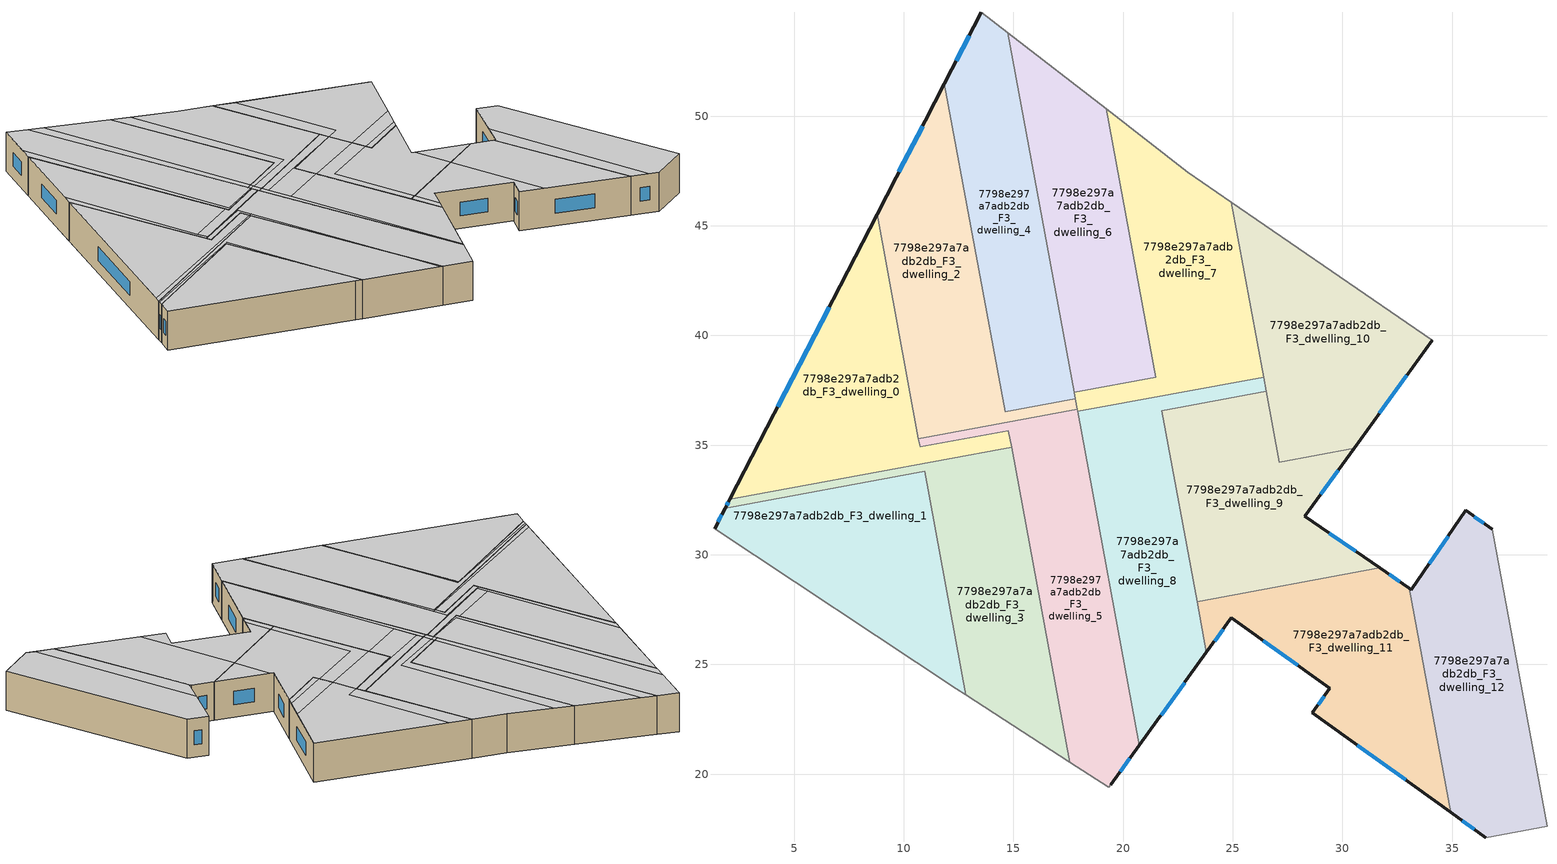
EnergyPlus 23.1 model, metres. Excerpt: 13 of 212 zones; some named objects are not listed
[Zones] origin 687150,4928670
7798e297a7adb2db_F3_dwelling_0
 floor to 7798e297a7adb2db_F2_dwelling_0 (EU_floor_Construction): 8.78,45.53 10.74,34.92 14.78,35.67 14.92,34.9 2.06,32.52 z9
 wall outside (EU_wall_Construction): 8.78,45.53 2.06,32.52 z9:12
 wall to 7798e297a7adb2db_F3_dwelling_5 (EU_wall_Construction): 14.92,34.9 14.78,35.67 10.74,34.92 10.67,35.3 z9:12
 wall to 7798e297a7adb2db_F3_dwelling_3 (EU_wall_Construction): 2.06,32.52 14.92,34.9 z9:12
 wall to 7798e297a7adb2db_F3_dwelling_2 (EU_wall_Construction): 10.67,35.3 8.78,45.53 z9:12
 window (EU_Window_Construction): 6.6,41.3 4.25,36.75 z9.98:11.02
 ceiling to 7798e297a7adb2db_F4_dwelling_0 (EU_floor_Construction): 14.9,34.99 14.78,35.67 10.74,34.92 8.78,45.53 2.27,32.93 z12
 ceiling to 7798e297a7adb2db_F4_dwelling_3 (EU_floor_Construction): 14.92,34.9 14.9,34.99 2.27,32.93 2.06,32.52 z12
7798e297a7adb2db_F3_dwelling_1
 floor to 7798e297a7adb2db_F2_dwelling_1 (EU_floor_Construction): 10.95,33.81 12.83,23.62 12.4,23.89 1.37,31.19 1.86,32.13 z9
 wall outside (EU_wall_Construction): 1.86,32.13 1.37,31.19 z9:12
 wall adiabatic (EU_wall_Construction): 1.37,31.19 12.4,23.89 12.83,23.62 z9:12
 wall to 7798e297a7adb2db_F3_dwelling_3 (EU_wall_Construction): 12.83,23.62 10.95,33.81 1.86,32.13 z9:12
 window (EU_Window_Construction): 1.7,31.82 1.53,31.5 z9.98:11.02
 ceiling to 7798e297a7adb2db_F4_dwelling_1 (EU_floor_Construction): 12.78,23.65 12.41,25.86 10.95,33.81 1.86,32.13 1.37,31.19 12.4,23.89 z12
 ceiling to 7798e297a7adb2db_F4_dwelling_3 (EU_floor_Construction): 12.83,23.62 12.41,25.86 12.78,23.65 z12
7798e297a7adb2db_F3_dwelling_10
 floor to 7798e297a7adb2db_F2_dwelling_10 (EU_floor_Construction): 34.09,39.78 30.53,34.85 27.13,34.23 24.94,46.08 z9
 wall outside (EU_wall_Construction): 30.53,34.85 34.09,39.78 z9:12
 wall to 7798e297a7adb2db_F3_dwelling_9 (EU_wall_Construction): 26.54,37.45 27.13,34.23 30.53,34.85 z9:12
 wall adiabatic (EU_wall_Construction): 34.09,39.78 24.94,46.08 z9:12
 wall to 7798e297a7adb2db_F3_dwelling_7 (EU_wall_Construction): 24.95,46.08 26.42,38.11 z9:12
 wall to 7798e297a7adb2db_F3_dwelling_8 (EU_wall_Construction): 26.42,38.11 26.54,37.45 z9:12
 window (EU_Window_Construction): 31.69,36.46 32.93,38.18 z9.98:11.02
 ceiling to 7798e297a7adb2db_F4_dwelling_9 (EU_floor_Construction): 31.73,36.51 34.09,39.78 26.26,45.17 27.5,37.57 26.54,37.42 26.86,35.72 z12
 ceiling to 7798e297a7adb2db_F4_dwelling_8 (EU_floor_Construction): 30.84,35.29 31.73,36.51 26.86,35.72 27.05,34.67 z12
 ceiling to 7798e297a7adb2db_F4_dwelling_7 (EU_floor_Construction): 27.5,37.57 26.26,45.17 24.95,46.08 26.54,37.42 z12
 ceiling to 7798e297a7adb2db_F4_dwelling_10 (EU_floor_Construction): 30.53,34.85 30.84,35.29 27.05,34.67 27.13,34.23 z12
7798e297a7adb2db_F3_dwelling_11
 floor to 7798e297a7adb2db_F2_dwelling_11 (EU_floor_Construction): 33.05,28.48 34.94,18.25 28.63,22.8 29.43,23.91 24.94,27.12 23.8,25.55 23.38,27.86 31.72,29.4 z9
 wall outside (EU_wall_Construction): 23.8,25.55 24.94,27.12 29.43,23.91 28.63,22.8 34.94,18.25 / 33.05,28.48 31.72,29.4 z9:12
 wall to 7798e297a7adb2db_F3_dwelling_9 (EU_wall_Construction): 31.72,29.4 23.38,27.86 z9:12
 wall to 7798e297a7adb2db_F3_dwelling_12 (EU_wall_Construction): 34.94,18.25 33.05,28.48 z9:12
 wall to 7798e297a7adb2db_F3_dwelling_8 (EU_wall_Construction): 23.38,27.86 23.8,25.55 z9:12
 window (EU_Window_Construction): 29.17,23.55 28.89,23.16 / 26.4,26.08 27.97,24.96 / 24.17,26.06 24.57,26.61 / 32.61,28.78 32.15,29.1 / 30.68,21.32 32.89,19.73 z9.98:11.02
 ceiling adiabatic (EU_roof_Construction): 34.94,18.25 33.05,28.48 31.72,29.4 28.92,28.88 30.08,21.76 z12
 ceiling to 7798e297a7adb2db_F4_dwelling_10 (EU_floor_Construction): 30.08,21.76 28.92,28.88 23.85,27.95 24.16,26.04 24.94,27.12 29.43,23.91 28.63,22.8 z12
 ceiling to 7798e297a7adb2db_F4_dwelling_8 (EU_floor_Construction): 23.8,25.55 24.16,26.04 23.85,27.95 23.38,27.86 z12
7798e297a7adb2db_F3_dwelling_12
 floor to 7798e297a7adb2db_F2_dwelling_12 (EU_floor_Construction): 36.83,31.16 39.33,17.62 36.53,17.1 34.94,18.25 33.05,28.48 33.15,28.41 35.63,32.02 z9
 wall outside (EU_wall_Construction): 36.83,31.16 35.63,32.02 33.15,28.41 33.05,28.48 / 34.94,18.25 36.53,17.1 z9:12
 wall to 7798e297a7adb2db_F3_dwelling_13 (EU_wall_Construction): 36.53,17.1 39.33,17.62 z9:12
 wall to 7798e297a7adb2db_F3_dwelling_14 (EU_wall_Construction): 39.33,17.62 36.83,31.16 z9:12
 window (EU_Window_Construction): 34.83,30.85 33.96,29.59 / 36.44,31.44 36.02,31.74 / 35.46,17.88 36.01,17.48 z9.98:11.02
 ceiling to 7798e297a7adb2db_F4_dwelling_12 (EU_floor_Construction): 39.33,17.62 36.83,31.16 35.63,32.02 34.02,29.67 36.01,17.48 36.53,17.1 z12
 ceiling to 7798e297a7adb2db_F4_dwelling_11 (EU_floor_Construction): 36.01,17.48 34.02,29.67 33.15,28.41 33.05,28.48 34.94,18.25 z12
7798e297a7adb2db_F3_dwelling_2
 floor to 7798e297a7adb2db_F2_dwelling_2 (EU_floor_Construction): 11.86,51.47 14.62,36.52 17.82,37.11 17.91,36.63 10.67,35.3 8.78,45.53 z9
 wall outside (EU_wall_Construction): 11.86,51.47 8.78,45.53 z9:12
 wall to 7798e297a7adb2db_F3_dwelling_4 (EU_wall_Construction): 17.82,37.11 14.62,36.52 11.86,51.47 z9:12
 wall to 7798e297a7adb2db_F3_dwelling_5 (EU_wall_Construction): 10.67,35.3 17.91,36.63 z9:12
 wall to 7798e297a7adb2db_F3_dwelling_7 (EU_wall_Construction): 17.91,36.63 17.82,37.11 z9:12
 window (EU_Window_Construction): 10.86,49.54 9.78,47.46 z9.98:11.02
 ceiling to 7798e297a7adb2db_F4_dwelling_2 (EU_floor_Construction): 14.57,36.78 11.86,51.47 9.11,46.15 10.74,36.15 z12
 ceiling to 7798e297a7adb2db_F4_dwelling_0 (EU_floor_Construction): 11.75,35.5 10.87,35.35 10.74,36.15 9.11,46.15 8.78,45.53 10.67,35.3 z12
 ceiling to 7798e297a7adb2db_F4_dwelling_5 (EU_floor_Construction): 17.91,36.63 17.82,37.11 14.62,36.52 14.57,36.78 10.74,36.15 10.87,35.35 11.75,35.5 z12
7798e297a7adb2db_F3_dwelling_3
 floor to 7798e297a7adb2db_F2_dwelling_3 (EU_floor_Construction): 14.92,34.9 17.57,20.55 12.83,23.62 10.95,33.81 1.86,32.13 2.06,32.52 z9
 wall outside (EU_wall_Construction): 2.06,32.52 1.86,32.13 z9:12
 wall adiabatic (EU_wall_Construction): 12.83,23.62 17.57,20.55 z9:12
 wall to 7798e297a7adb2db_F3_dwelling_5 (EU_wall_Construction): 17.57,20.55 14.92,34.9 z9:12
 window (EU_Window_Construction): 1.99,32.39 1.92,32.26 z9.98:11.02
 ceiling to 7798e297a7adb2db_F4_dwelling_3 (EU_floor_Construction): 17.49,20.6 16.99,23.7 14.92,34.9 2.06,32.52 2,32.41 11.1,33.9 12.41,25.86 12.83,23.62 z12
 ceiling to 7798e297a7adb2db_F4_dwelling_1 (EU_floor_Construction): 12.41,25.86 11.1,33.9 2,32.41 1.86,32.13 10.95,33.81 z12
 ceiling to 7798e297a7adb2db_F4_dwelling_5 (EU_floor_Construction): 17.57,20.55 16.99,23.7 17.49,20.6 z12
7798e297a7adb2db_F3_dwelling_4
 floor to 7798e297a7adb2db_F2_dwelling_4 (EU_floor_Construction): 14.74,53.81 17.82,37.11 14.62,36.52 11.86,51.47 13.54,54.73 z9
 wall outside (EU_wall_Construction): 13.54,54.73 11.86,51.47 z9:12
 wall adiabatic (EU_wall_Construction): 14.74,53.81 13.54,54.73 z9:12
 wall to 7798e297a7adb2db_F3_dwelling_6 (EU_wall_Construction): 17.77,37.41 14.74,53.81 z9:12
 wall to 7798e297a7adb2db_F3_dwelling_7 (EU_wall_Construction): 17.82,37.11 17.77,37.41 z9:12
 window (EU_Window_Construction): 13,53.67 12.41,52.53 z9.98:11.02
 ceiling to 7798e297a7adb2db_F4_dwelling_4 (EU_floor_Construction): 17.81,37.18 14.74,53.81 13.54,54.73 12.31,52.36 14.87,36.7 z12
 ceiling adiabatic (EU_roof_Construction): 17.82,37.11 17.81,37.18 14.87,36.7 12.31,52.36 13.54,54.73 11.86,51.47 14.62,36.52 z12
7798e297a7adb2db_F3_dwelling_5
 floor to 7798e297a7adb2db_F2_dwelling_5 (EU_floor_Construction): 17.91,36.63 20.74,21.31 19.44,19.52 19.35,19.39 17.57,20.55 14.78,35.67 10.74,34.92 10.67,35.3 z9
 wall outside (EU_wall_Construction): 19.44,19.52 20.74,21.31 z9:12
 wall adiabatic (EU_wall_Construction): 17.57,20.55 19.35,19.39 19.44,19.52 z9:12
 wall to 7798e297a7adb2db_F3_dwelling_8 (EU_wall_Construction): 20.74,21.31 17.93,36.54 z9:12
 wall to 7798e297a7adb2db_F3_dwelling_7 (EU_wall_Construction): 17.93,36.54 17.91,36.64 z9:12
 window (EU_Window_Construction): 19.86,20.1 20.32,20.73 z9.98:11.02
 ceiling to 7798e297a7adb2db_F4_dwelling_5 (EU_floor_Construction): 19.44,19.52 20.74,21.31 17.91,36.63 11.75,35.5 14.98,36.02 16.99,23.7 17.57,20.55 19.35,19.39 z12
 ceiling to 7798e297a7adb2db_F4_dwelling_0 (EU_floor_Construction): 15.14,35.03 14.98,36.02 11.75,35.5 10.67,35.3 10.74,34.92 14.78,35.67 14.9,34.99 z12
 ceiling to 7798e297a7adb2db_F4_dwelling_3 (EU_floor_Construction): 16.99,23.7 15.14,35.03 14.9,34.99 z12
7798e297a7adb2db_F3_dwelling_6
 floor to 7798e297a7adb2db_F2_dwelling_6 (EU_floor_Construction): 19.23,50.34 21.49,38.09 17.77,37.41 14.74,53.81 z9
 wall to 7798e297a7adb2db_F3_dwelling_7 (EU_wall_Construction): 17.77,37.41 21.49,38.09 19.23,50.34 z9:12
 wall adiabatic (EU_wall_Construction): 19.23,50.34 14.74,53.81 z9:12
 ceiling to 7798e297a7adb2db_F4_dwelling_6 (EU_floor_Construction): 21.49,38.09 19.23,50.34 15.6,53.14 18.15,37.48 z12
 ceiling to 7798e297a7adb2db_F4_dwelling_4 (EU_floor_Construction): 18.15,37.48 15.6,53.14 14.74,53.81 17.77,37.41 z12
7798e297a7adb2db_F3_dwelling_7
 floor to 7798e297a7adb2db_F2_dwelling_7 (EU_floor_Construction): 24.94,46.08 26.42,38.11 17.93,36.54 17.77,37.41 21.49,38.09 19.23,50.34 22.95,47.45 z9
 wall adiabatic (EU_wall_Construction): 24.94,46.08 22.95,47.45 19.23,50.34 z9:12
 wall to 7798e297a7adb2db_F3_dwelling_8 (EU_wall_Construction): 17.93,36.54 26.42,38.11 z9:12
 ceiling to 7798e297a7adb2db_F4_dwelling_7 (EU_floor_Construction): 26.42,38.11 24.95,46.08 22.95,47.45 20.34,49.47 22.24,37.84 18.2,37.18 18.29,36.61 z12
 ceiling to 7798e297a7adb2db_F4_dwelling_6 (EU_floor_Construction): 22.24,37.84 20.34,49.47 19.23,50.34 21.49,38.09 18.15,37.48 18.2,37.18 z12
 ceiling to 7798e297a7adb2db_F4_dwelling_4 (EU_floor_Construction): 18.19,37.24 18.15,37.48 17.77,37.41 17.81,37.18 z12
 ceiling to 7798e297a7adb2db_F4_dwelling_5 (EU_floor_Construction): 18.29,36.61 18.19,37.24 17.81,37.18 17.93,36.54 z12
7798e297a7adb2db_F3_dwelling_8
 floor to 7798e297a7adb2db_F2_dwelling_8 (EU_floor_Construction): 26.42,38.11 26.54,37.45 21.77,36.57 23.8,25.55 20.74,21.31 17.93,36.54 z9
 wall outside (EU_wall_Construction): 20.74,21.31 23.8,25.55 z9:12
 wall to 7798e297a7adb2db_F3_dwelling_9 (EU_wall_Construction): 23.38,27.86 21.77,36.57 26.54,37.45 z9:12
 window (EU_Window_Construction): 21.74,22.69 22.81,24.17 z9.98:11.02
 ceiling to 7798e297a7adb2db_F4_dwelling_8 (EU_floor_Construction): 20.78,21.36 23.8,25.55 22.07,34.94 18.66,34.38 z12
 ceiling to 7798e297a7adb2db_F4_dwelling_9 (EU_floor_Construction): 25.09,37.18 18.38,36.08 18.66,34.38 22.07,34.94 21.77,36.57 z12
 ceiling to 7798e297a7adb2db_F4_dwelling_7 (EU_floor_Construction): 26.54,37.45 26.42,38.11 18.29,36.61 18.38,36.08 25.09,37.18 z12
 ceiling to 7798e297a7adb2db_F4_dwelling_5 (EU_floor_Construction): 20.74,21.31 20.78,21.36 18.29,36.61 17.93,36.54 z12
7798e297a7adb2db_F3_dwelling_9
 floor to 7798e297a7adb2db_F2_dwelling_9 (EU_floor_Construction): 30.53,34.85 28.29,31.75 31.72,29.4 23.38,27.86 21.77,36.57 26.54,37.45 27.13,34.23 z9
 wall outside (EU_wall_Construction): 31.72,29.4 28.29,31.75 30.53,34.85 z9:12
 window (EU_Window_Construction): 29.02,32.76 29.8,33.85 / 30.6,30.17 29.41,30.99 z9.98:11.02
 ceiling to 7798e297a7adb2db_F4_dwelling_10 (EU_floor_Construction): 28.92,28.88 28.47,31.63 28.29,31.75 30.53,34.85 27.13,34.23 27.05,34.67 22.87,33.99 23.85,27.95 z12
 ceiling to 7798e297a7adb2db_F4_dwelling_9 (EU_floor_Construction): 26.86,35.72 26.54,37.42 25.09,37.18 21.77,36.57 22.07,34.94 z12
 ceiling to 7798e297a7adb2db_F4_dwelling_7 (EU_floor_Construction): 26.54,37.42 26.54,37.45 25.09,37.18 z12
 ceiling to 7798e297a7adb2db_F4_dwelling_8 (EU_floor_Construction): 23.85,27.95 22.87,33.99 27.05,34.67 26.86,35.72 22.07,34.94 23.38,27.86 z12
 ceiling adiabatic (EU_roof_Construction): 31.72,29.4 28.47,31.63 28.92,28.88 z12
[Building]
EU S2 Campaign: North Axis=0; Terrain=City; Solar Distribution=FullExterior
[Site:Location]
Bologna: Latitude=44.5; Longitude=11.25; Time Zone=1; Elevation=37
[SizingPeriod:WeatherFileDays]
AnnualSizingPeriod: Begin Month=1; Begin Day of Month=1; End Month=12; End Day of Month=31; Day of Week for Start Day=Monday; Use Weather File Daylight Saving Period=No; Use Weather File Rain and Snow Indicators=No
[MATERIAL]
EU_InternalMass_Material: Roughness=MediumRough; Thickness=0.1; Conductivity=1; Density=1800; Specific Heat=900; Thermal Absorptance=0.9; Solar Absorptance=0.7; Visible Absorptance=0.7
[MATERIAL:NOMASS] Roughness=MediumRough; Thermal Absorptance=0.9; Solar Absorptance=0.7; Visible Absorptance=0.7
Name | Thermal Resistance
EU_wall_NoMass | 0.905828
EU_roof_NoMass | 0.37593
EU_floor_NoMass | 0.67114
[WINDOWMATERIAL:SIMPLEGLAZINGSYSTEM]
EU_Window_SimpleGlazing: UFactor=4.52486; Solar Heat Gain Coefficient=0.85; Visible Transmittance=0.85
[CONSTRUCTION]
EU_wall_Construction: EU_wall_NoMass
EU_roof_Construction: EU_roof_NoMass
EU_floor_Construction: EU_floor_NoMass
EU_Window_Construction: EU_Window_SimpleGlazing
EU_InternalMass_Construction: EU_InternalMass_Material
[ZONE] Type=1; Multiplier=1; Ceiling Height=autocalculate; Floor Area=autocalculate; Part of Total Floor Area=Yes
Name | Volume
7798e297a7adb2db_F3_dwelling_0 | 165.356
7798e297a7adb2db_F3_dwelling_1 | 165.332
7798e297a7adb2db_F3_dwelling_10 | 163.757
7798e297a7adb2db_F3_dwelling_11 | 164.263
7798e297a7adb2db_F3_dwelling_12 | 167.449
7798e297a7adb2db_F3_dwelling_2 | 165.331
7798e297a7adb2db_F3_dwelling_3 | 165.318
7798e297a7adb2db_F3_dwelling_4 | 165.338
7798e297a7adb2db_F3_dwelling_5 | 165.311
7798e297a7adb2db_F3_dwelling_6 | 165.327
7798e297a7adb2db_F3_dwelling_7 | 165.081
7798e297a7adb2db_F3_dwelling_8 | 165.079
7798e297a7adb2db_F3_dwelling_9 | 164.291
[INTERNALMASS] Construction=EU_InternalMass_Construction
Name | Zone or ZoneList | Surface Area
7798e297a7adb2db_F3_dwelling_0_EU_InternalMass | 7798e297a7adb2db_F3_dwelling_0 | 55.1196
7798e297a7adb2db_F3_dwelling_1_EU_InternalMass | 7798e297a7adb2db_F3_dwelling_1 | 55.1097
7798e297a7adb2db_F3_dwelling_2_EU_InternalMass | 7798e297a7adb2db_F3_dwelling_2 | 55.1097
7798e297a7adb2db_F3_dwelling_3_EU_InternalMass | 7798e297a7adb2db_F3_dwelling_3 | 55.1065
7798e297a7adb2db_F3_dwelling_4_EU_InternalMass | 7798e297a7adb2db_F3_dwelling_4 | 55.1125
7798e297a7adb2db_F3_dwelling_5_EU_InternalMass | 7798e297a7adb2db_F3_dwelling_5 | 55.1036
7798e297a7adb2db_F3_dwelling_6_EU_InternalMass | 7798e297a7adb2db_F3_dwelling_6 | 55.1066
7798e297a7adb2db_F3_dwelling_7_EU_InternalMass | 7798e297a7adb2db_F3_dwelling_7 | 55.0261
7798e297a7adb2db_F3_dwelling_8_EU_InternalMass | 7798e297a7adb2db_F3_dwelling_8 | 55.0254
7798e297a7adb2db_F3_dwelling_9_EU_InternalMass | 7798e297a7adb2db_F3_dwelling_9 | 54.7627
7798e297a7adb2db_F3_dwelling_10_EU_InternalMass | 7798e297a7adb2db_F3_dwelling_10 | 54.5849
7798e297a7adb2db_F3_dwelling_11_EU_InternalMass | 7798e297a7adb2db_F3_dwelling_11 | 54.7518
7798e297a7adb2db_F3_dwelling_12_EU_InternalMass | 7798e297a7adb2db_F3_dwelling_12 | 55.8154
[OTHEREQUIPMENT] Fuel Type=Electricity; Design Level Calculation Method=Watts/Area; Power per Zone Floor Area=1; Fraction Latent=0; Fraction Radiant=0; Fraction Lost=0; Carbon Dioxide Generation Rate=0; EndUse Subcategory=EU_Step8_InternalGains
Name | Zone or ZoneList or Space or SpaceList | Schedule
EU_Step8_InternalGain_7798e297a7adb2db_F3_dwelling_0_f000 | 7798e297a7adb2db_F3_dwelling_0 | EU_Step8_GainSchedule_7798e297a7adb2db_F3_dwelling_0_f000
EU_Step8_InternalGain_7798e297a7adb2db_F3_dwelling_1_f000 | 7798e297a7adb2db_F3_dwelling_1 | EU_Step8_GainSchedule_7798e297a7adb2db_F3_dwelling_1_f000
EU_Step8_InternalGain_7798e297a7adb2db_F3_dwelling_2_f000 | 7798e297a7adb2db_F3_dwelling_2 | EU_Step8_GainSchedule_7798e297a7adb2db_F3_dwelling_2_f000
EU_Step8_InternalGain_7798e297a7adb2db_F3_dwelling_3_f000 | 7798e297a7adb2db_F3_dwelling_3 | EU_Step8_GainSchedule_7798e297a7adb2db_F3_dwelling_3_f000
EU_Step8_InternalGain_7798e297a7adb2db_F3_dwelling_4_f000 | 7798e297a7adb2db_F3_dwelling_4 | EU_Step8_GainSchedule_7798e297a7adb2db_F3_dwelling_4_f000
EU_Step8_InternalGain_7798e297a7adb2db_F3_dwelling_5_f000 | 7798e297a7adb2db_F3_dwelling_5 | EU_Step8_GainSchedule_7798e297a7adb2db_F3_dwelling_5_f000
EU_Step8_InternalGain_7798e297a7adb2db_F3_dwelling_6_f000 | 7798e297a7adb2db_F3_dwelling_6 | EU_Step8_GainSchedule_7798e297a7adb2db_F3_dwelling_6_f000
EU_Step8_InternalGain_7798e297a7adb2db_F3_dwelling_7_f000 | 7798e297a7adb2db_F3_dwelling_7 | EU_Step8_GainSchedule_7798e297a7adb2db_F3_dwelling_7_f000
EU_Step8_InternalGain_7798e297a7adb2db_F3_dwelling_8_f000 | 7798e297a7adb2db_F3_dwelling_8 | EU_Step8_GainSchedule_7798e297a7adb2db_F3_dwelling_8_f000
EU_Step8_InternalGain_7798e297a7adb2db_F3_dwelling_9_f000 | 7798e297a7adb2db_F3_dwelling_9 | EU_Step8_GainSchedule_7798e297a7adb2db_F3_dwelling_9_f000
EU_Step8_InternalGain_7798e297a7adb2db_F3_dwelling_10_f000 | 7798e297a7adb2db_F3_dwelling_10 | EU_Step8_GainSchedule_7798e297a7adb2db_F3_dwelling_10_f000
EU_Step8_InternalGain_7798e297a7adb2db_F3_dwelling_11_f000 | 7798e297a7adb2db_F3_dwelling_11 | EU_Step8_GainSchedule_7798e297a7adb2db_F3_dwelling_11_f000
EU_Step8_InternalGain_7798e297a7adb2db_F3_dwelling_12_f000 | 7798e297a7adb2db_F3_dwelling_12 | EU_Step8_GainSchedule_7798e297a7adb2db_F3_dwelling_12_f000
[ZONEVENTILATION:DESIGNFLOWRATE] Schedule=EU_AlwaysOn; Design Flow Rate Calculation Method=AirChanges/Hour; Air Changes per Hour=0.73129; Ventilation Type=Natural; Fan Pressure Rise=0; Fan Total Efficiency=1; Constant Term Coefficient=1; Temperature Term Coefficient=0; Velocity Term Coefficient=0; Velocity Squared Term Coefficient=0; Minimum Indoor Temperature=-100; Maximum Indoor Temperature=100; Delta Temperature=-100; Minimum Outdoor Temperature=-100; Maximum Outdoor Temperature=100; Maximum Wind Speed=40
Name | Zone or ZoneList or Space or SpaceList
EU_ConstantAir_7798e297a7adb2db_F3_dwelling_0 | 7798e297a7adb2db_F3_dwelling_0
EU_ConstantAir_7798e297a7adb2db_F3_dwelling_1 | 7798e297a7adb2db_F3_dwelling_1
EU_ConstantAir_7798e297a7adb2db_F3_dwelling_2 | 7798e297a7adb2db_F3_dwelling_2
EU_ConstantAir_7798e297a7adb2db_F3_dwelling_3 | 7798e297a7adb2db_F3_dwelling_3
EU_ConstantAir_7798e297a7adb2db_F3_dwelling_4 | 7798e297a7adb2db_F3_dwelling_4
EU_ConstantAir_7798e297a7adb2db_F3_dwelling_5 | 7798e297a7adb2db_F3_dwelling_5
EU_ConstantAir_7798e297a7adb2db_F3_dwelling_6 | 7798e297a7adb2db_F3_dwelling_6
EU_ConstantAir_7798e297a7adb2db_F3_dwelling_7 | 7798e297a7adb2db_F3_dwelling_7
EU_ConstantAir_7798e297a7adb2db_F3_dwelling_8 | 7798e297a7adb2db_F3_dwelling_8
EU_ConstantAir_7798e297a7adb2db_F3_dwelling_9 | 7798e297a7adb2db_F3_dwelling_9
EU_ConstantAir_7798e297a7adb2db_F3_dwelling_10 | 7798e297a7adb2db_F3_dwelling_10
EU_ConstantAir_7798e297a7adb2db_F3_dwelling_11 | 7798e297a7adb2db_F3_dwelling_11
EU_ConstantAir_7798e297a7adb2db_F3_dwelling_12 | 7798e297a7adb2db_F3_dwelling_12
[HVACTEMPLATE:THERMOSTAT] Constant Heating Setpoint=20; Constant Cooling Setpoint=50
EU_HeatOnly_7798e297a7adb2db_F7_dwelling_3; EU_HeatOnly_7798e297a7adb2db_F7_dwelling_4; EU_HeatOnly_7798e297a7adb2db_F7_dwelling_5; EU_HeatOnly_7798e297a7adb2db_F7_dwelling_6; EU_HeatOnly_7798e297a7adb2db_F7_dwelling_7; EU_HeatOnly_7798e297a7adb2db_F7_dwelling_8; EU_HeatOnly_7798e297a7adb2db_F7_dwelling_9; EU_HeatOnly_7798e297a7adb2db_F7_dwelling_10; EU_HeatOnly_7798e297a7adb2db_F7_dwelling_11; EU_HeatOnly_7798e297a7adb2db_F7_dwelling_12; EU_HeatOnly_7798e297a7adb2db_F7_dwelling_13; EU_HeatOnly_7798e297a7adb2db_F7_dwelling_14; EU_HeatOnly_7798e297a7adb2db_F7_dwelling_15; EU_HeatOnly_7798e297a7adb2db_F7_dwelling_16; EU_HeatOnly_7798e297a7adb2db_F7_dwelling_17; EU_HeatOnly_7798e297a7adb2db_F7_dwelling_18; EU_HeatOnly_7798e297a7adb2db_F7_dwelling_19; EU_HeatOnly_7798e297a7adb2db_F7_dwelling_20; EU_HeatOnly_7798e297a7adb2db_F7_dwelling_21; EU_HeatOnly_7798e297a7adb2db_F7_dwelling_22; EU_HeatOnly_7798e297a7adb2db_F7_dwelling_23; EU_HeatOnly_7798e297a7adb2db_F7_dwelling_24; EU_HeatOnly_7798e297a7adb2db_F7_dwelling_25
[HVACTEMPLATE:ZONE:IDEALLOADSAIRSYSTEM] System Availability Schedule=EU_AlwaysOn; Maximum Heating Supply Air Temperature=50; Minimum Cooling Supply Air Temperature=13; Maximum Heating Supply Air Humidity Ratio=0.0156; Minimum Cooling Supply Air Humidity Ratio=0.0077; Heating Limit=NoLimit; Cooling Limit=NoLimit; Heating Availability Schedule=EU_AlwaysOn; Cooling Availability Schedule=EU_CoolingOff; Dehumidification Control Type=ConstantSensibleHeatRatio; Cooling Sensible Heat Ratio=0.7; Dehumidification Setpoint=60; Humidification Control Type=None; Humidification Setpoint=30; Outdoor Air Method=None; Outdoor Air Flow Rate per Person=0.00944; Outdoor Air Flow Rate per Zone Floor Area=0; Outdoor Air Flow Rate per Zone=0; Demand Controlled Ventilation Type=None; Outdoor Air Economizer Type=NoEconomizer; Heat Recovery Type=None; Sensible Heat Recovery Effectiveness=0.7; Latent Heat Recovery Effectiveness=0.65
Name | Template Thermostat
7798e297a7adb2db_F3_dwelling_0 | EU_HeatOnly_7798e297a7adb2db_F3_dwelling_0
7798e297a7adb2db_F3_dwelling_1 | EU_HeatOnly_7798e297a7adb2db_F3_dwelling_1
7798e297a7adb2db_F3_dwelling_2 | EU_HeatOnly_7798e297a7adb2db_F3_dwelling_2
7798e297a7adb2db_F3_dwelling_3 | EU_HeatOnly_7798e297a7adb2db_F3_dwelling_3
7798e297a7adb2db_F3_dwelling_4 | EU_HeatOnly_7798e297a7adb2db_F3_dwelling_4
7798e297a7adb2db_F3_dwelling_5 | EU_HeatOnly_7798e297a7adb2db_F3_dwelling_5
7798e297a7adb2db_F3_dwelling_6 | EU_HeatOnly_7798e297a7adb2db_F3_dwelling_6
7798e297a7adb2db_F3_dwelling_7 | EU_HeatOnly_7798e297a7adb2db_F3_dwelling_7
7798e297a7adb2db_F3_dwelling_8 | EU_HeatOnly_7798e297a7adb2db_F3_dwelling_8
7798e297a7adb2db_F3_dwelling_9 | EU_HeatOnly_7798e297a7adb2db_F3_dwelling_9
7798e297a7adb2db_F3_dwelling_10 | EU_HeatOnly_7798e297a7adb2db_F3_dwelling_10
7798e297a7adb2db_F3_dwelling_11 | EU_HeatOnly_7798e297a7adb2db_F3_dwelling_11
7798e297a7adb2db_F3_dwelling_12 | EU_HeatOnly_7798e297a7adb2db_F3_dwelling_12
[SIZING:ZONE] Zone Cooling Design Supply Air Temperature Input Method=SupplyAirTemperature; Zone Cooling Design Supply Air Temperature=13; Zone Heating Design Supply Air Temperature Input Method=SupplyAirTemperature; Zone Heating Design Supply Air Temperature=50; Zone Cooling Design Supply Air Humidity Ratio=0.008; Zone Heating Design Supply Air Humidity Ratio=0.008; Cooling Design Air Flow Method=DesignDay; Cooling Design Air Flow Rate=0; Cooling Minimum Air Flow per Zone Floor Area=0.000762; Cooling Minimum Air Flow=0; Cooling Minimum Air Flow Fraction=0.2; Heating Design Air Flow Method=DesignDay; Heating Design Air Flow Rate=0; Heating Maximum Air Flow per Zone Floor Area=0.002032; Heating Maximum Air Flow=0.141576; Heating Maximum Air Flow Fraction=0.3; Account for Dedicated Outdoor Air System=No; Dedicated Outdoor Air System Control Strategy=NeutralSupplyAir; Dedicated Outdoor Air Low Setpoint Temperature for Design=autosize; Dedicated Outdoor Air High Setpoint Temperature for Design=autosize; Zone Load Sizing Method=Sensible Load Only No Latent Load; Zone Latent Cooling Design Supply Air Humidity Ratio Input Method=HumidityRatioDifference; Zone Cooling Design Supply Air Humidity Ratio Difference=0.005; Zone Latent Heating Design Supply Air Humidity Ratio Input Method=HumidityRatioDifference; Zone Humidification Design Supply Air Humidity Ratio Difference=0.005
7798e297a7adb2db_F3_dwelling_0; 7798e297a7adb2db_F3_dwelling_1; 7798e297a7adb2db_F3_dwelling_2; 7798e297a7adb2db_F3_dwelling_3; 7798e297a7adb2db_F3_dwelling_4; 7798e297a7adb2db_F3_dwelling_5; 7798e297a7adb2db_F3_dwelling_6; 7798e297a7adb2db_F3_dwelling_7; 7798e297a7adb2db_F3_dwelling_8; 7798e297a7adb2db_F3_dwelling_9; 7798e297a7adb2db_F3_dwelling_10; 7798e297a7adb2db_F3_dwelling_11; 7798e297a7adb2db_F3_dwelling_12
[SCHEDULE:CONSTANT]
Name | Hourly Value
EU_AlwaysOn | 1
EU_CoolingOff | 0
[SCHEDULE:FILE] Column Number=1; Rows to Skip at Top=0; Number of Hours of Data=8760; Column Separator=Comma; Interpolate to Timestep=No; Minutes per Item=60; Adjust Schedule for Daylight Savings=Yes
Name | File
EU_Step8_GainSchedule_7798e297a7adb2db_F3_dwelling_0_f000 | ../../schedules/7798e297a7adb2db/7798e297a7adb2db_F3_dwelling_0_f000_gain.csv
EU_Step8_GainSchedule_7798e297a7adb2db_F3_dwelling_1_f000 | ../../schedules/7798e297a7adb2db/7798e297a7adb2db_F3_dwelling_1_f000_gain.csv
EU_Step8_GainSchedule_7798e297a7adb2db_F3_dwelling_2_f000 | ../../schedules/7798e297a7adb2db/7798e297a7adb2db_F3_dwelling_2_f000_gain.csv
EU_Step8_GainSchedule_7798e297a7adb2db_F3_dwelling_3_f000 | ../../schedules/7798e297a7adb2db/7798e297a7adb2db_F3_dwelling_3_f000_gain.csv
EU_Step8_GainSchedule_7798e297a7adb2db_F3_dwelling_4_f000 | ../../schedules/7798e297a7adb2db/7798e297a7adb2db_F3_dwelling_4_f000_gain.csv
EU_Step8_GainSchedule_7798e297a7adb2db_F3_dwelling_5_f000 | ../../schedules/7798e297a7adb2db/7798e297a7adb2db_F3_dwelling_5_f000_gain.csv
EU_Step8_GainSchedule_7798e297a7adb2db_F3_dwelling_6_f000 | ../../schedules/7798e297a7adb2db/7798e297a7adb2db_F3_dwelling_6_f000_gain.csv
EU_Step8_GainSchedule_7798e297a7adb2db_F3_dwelling_7_f000 | ../../schedules/7798e297a7adb2db/7798e297a7adb2db_F3_dwelling_7_f000_gain.csv
EU_Step8_GainSchedule_7798e297a7adb2db_F3_dwelling_8_f000 | ../../schedules/7798e297a7adb2db/7798e297a7adb2db_F3_dwelling_8_f000_gain.csv
EU_Step8_GainSchedule_7798e297a7adb2db_F3_dwelling_9_f000 | ../../schedules/7798e297a7adb2db/7798e297a7adb2db_F3_dwelling_9_f000_gain.csv
EU_Step8_GainSchedule_7798e297a7adb2db_F3_dwelling_10_f000 | ../../schedules/7798e297a7adb2db/7798e297a7adb2db_F3_dwelling_10_f000_gain.csv
EU_Step8_GainSchedule_7798e297a7adb2db_F3_dwelling_11_f000 | ../../schedules/7798e297a7adb2db/7798e297a7adb2db_F3_dwelling_11_f000_gain.csv
EU_Step8_GainSchedule_7798e297a7adb2db_F3_dwelling_12_f000 | ../../schedules/7798e297a7adb2db/7798e297a7adb2db_F3_dwelling_12_f000_gain.csv
